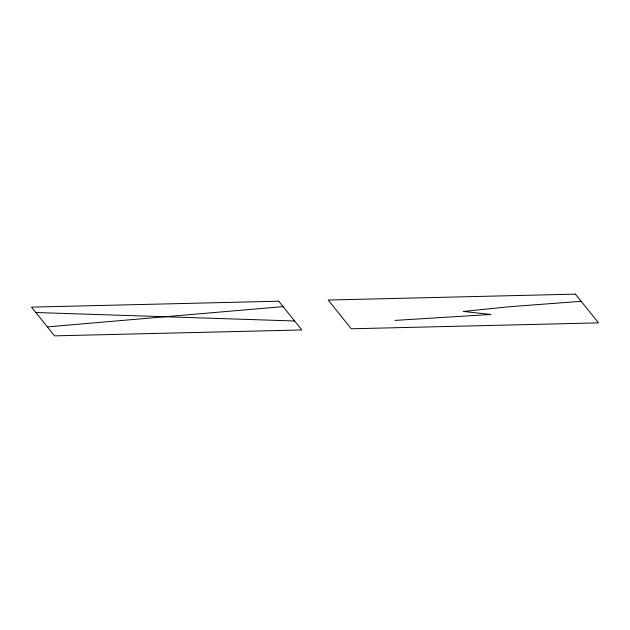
<?xml version="1.0" encoding="UTF-8"?>
<svg xmlns="http://www.w3.org/2000/svg" width="630" height="630" viewBox="0 0 630 630"><rect width="100%" height="100%" fill="white"/><g stroke="black" fill="none" stroke-linecap="round" stroke-linejoin="round"><path stroke-width="0.94" d="M47.376 326.883L283.059 306.613M581.183 301.321L509.898 306.684L463.341 311.456L490.951 314.457L394.939 320.41M35.831 312.519L294.604 320.977M278.736 301.219L31.5 307.125L54.589 335.861L301.825 329.962L278.736 301.219M575.41 294.139L328.175 300.037L351.264 328.781L598.5 322.875L575.41 294.139"/></g></svg>
